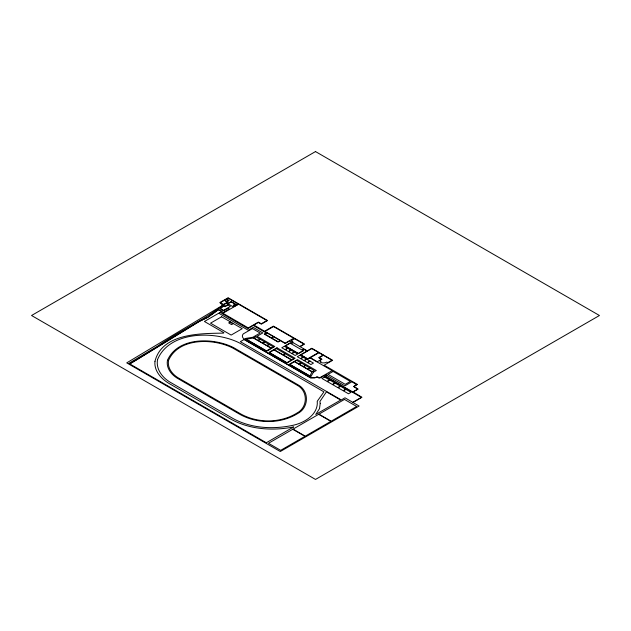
<?xml version="1.0" encoding="UTF-8"?>
<svg xmlns="http://www.w3.org/2000/svg" width="631" height="631" viewBox="0 0 631 631"><rect width="100%" height="100%" fill="white"/><g stroke="black" fill="none" stroke-linecap="round" stroke-linejoin="round"><path stroke-width="0.95" d="M294.306 352.051L291.782 353.51L288.564 351.648L291.088 350.197L297.714 354.023L295.19 355.474L291.908 353.581L294.432 352.122M320.217 403.39L319.491 408.659L315.745 414.457L340.701 400.054L326.448 391.819L319.893 401.537L320.217 403.39M157.576 359.489C155.597 369.545 162.956 378.348 171.301 382.875L231.593 417.69C250.113 428.52 273.326 429.727 293.912 425.089C304.923 422.502 318.434 414.196 317.235 401.292L323.932 391.867L240.521 343.501C216.536 330.668 169.81 330.21 157.576 359.489M167.46 360.269C165.906 368.338 171.837 375.335 178.526 378.939L238.51 413.573C256.178 424.087 280.235 424.363 297.785 413.471C309.048 407.618 309.435 390.873 298.069 384.839L233.675 347.665C213.901 337.435 177.926 336.607 167.46 360.269M168.564 360.356C167.057 368.204 172.823 374.995 179.33 378.497L239.283 413.108C256.454 423.369 279.856 423.653 296.941 413.06C307.873 407.381 308.251 391.102 297.209 385.249L232.91 348.123C213.704 338.177 178.723 337.356 168.564 360.356M154.974 361.311C153.885 371.146 161.67 379.278 169.613 383.798L229.976 418.653C248.953 429.553 272.497 431.123 293.636 426.942L266.321 442.765L129.797 363.945L199.443 321.416L207.946 317.314L218.302 309.86L221.773 311.469L204.428 321.487L223.934 332.742L223.264 333.129C200.871 333.499 161.978 333.136 154.974 361.311M312.029 371.825L309.971 375.989L289.834 364.363L294.472 361.681L312.029 371.825M313.457 372.172L310.823 376.675L289.353 364.284L297.43 359.615L316.312 370.523L313.457 372.172M222.869 305.27L218.854 308.259C199.278 322.244 177.232 332.474 157.403 346.293L128.937 363.306L129.741 363.771L136.58 359.82L199.262 321.313L207.765 317.204L218.184 309.703L219.138 309.742L222.301 311.564L219.083 313.418L248.22 330.234L253.197 327.363L262.827 332.923L257.006 336.276L274.785 346.545L266.708 351.207L245.483 338.957L244.434 339.565L310.594 377.764L314.948 377.693L317.125 376.881L319.846 377.709L332.127 370.626L310.026 357.864L307.873 359.102L300.49 354.843L307.013 351.081L303.55 349.077L302.296 349.803L303.661 350.584L298.392 353.628L285.015 345.906L290.284 342.862L291.593 343.619L292.839 342.893L289.542 340.992L285.22 343.485L280.338 340.669L278.019 342.01L264.263 334.067L266.227 332.939L253.212 325.422L247.88 328.499L221.623 313.347L229.266 308.938L227.925 308.165L223.571 310.673L219.959 308.591L223.887 305.672L224.888 306.256L228.422 304.221L227.594 303.74L231.175 301.673L236.893 304.978L238.392 304.11L228.106 298.171L226.608 299.039L229.179 300.53L227.113 301.721L228.059 302.273L222.869 305.27M223.776 305.869L220.243 308.496L223.555 310.413L230.354 306.485L227.894 305.065L225.141 306.658L223.776 305.869M357.422 384.421L353.865 386.551L358.077 389.09L353.115 391.961L361.942 397.285L352.958 402.475L359.102 406.025L280.282 451.528L126.728 362.872L222.704 305.254L219.809 302.572L228.13 297.769L267.568 320.532L261.321 324.145L258.379 322.441L253.859 325.052L264.57 331.236L273.436 326.117L304.505 344.053L300.017 346.648L307.297 350.86L311.793 348.265L332.632 360.293L324.137 365.199L357.422 384.421M315.5 151.566L31.55 315.5L315.5 479.434L599.45 315.5L315.5 151.566M224.289 300.332L220.393 302.58L223.587 304.426L227.483 302.178L224.289 300.332M226.434 299.252L224.691 300.261L226.324 301.208L228.075 300.198L226.434 299.252M231.198 301.863L227.909 303.763L233.107 306.761L234.424 305.996L233.249 305.309L235.213 304.181L231.198 301.863M234.992 304.521L233.628 305.309L234.937 306.067L236.302 305.278L234.992 304.521M238.597 304.205L222.924 313.26L248.298 327.931L258.402 322.094L261.313 323.782L266.905 320.556L238.597 304.205M221.599 316.778L210.533 323.167L231.151 335.077L242.217 328.688L221.599 316.778M230.086 322.078L228.674 322.898L231.616 324.602L233.036 323.782L230.086 322.078M252.455 328.585L243.306 333.862A8.179 4.725 0 0 0 244.378 339.194L245.696 338.429L252.826 337.254L260.153 333.026L252.455 328.585M244.118 339.502L240.348 341.679L341.276 399.951L344.983 397.814L352.792 402.318L361.382 397.356L323.9 375.721L320.146 377.882A1.743 1.01 0 0 1 318.379 377.803L317.07 377.046L314.924 377.803L310.499 377.827L244.118 339.502M255.784 336.749L253.709 337.948L257.961 340.401L260.035 339.202L255.784 336.749M273.507 326.542L264.973 331.472L285.204 343.146L293.738 338.224L273.507 326.542M266.968 332.876L264.862 334.091L271.306 337.806L273.412 336.591L266.968 332.876M260.24 339.32L258.158 340.519L262.472 343.004L264.547 341.805L260.24 339.32M264.744 341.915L262.662 343.114L266.874 345.543L268.948 344.345L264.744 341.915M273.673 336.741L271.567 337.956L278.066 341.71L280.172 340.495L273.673 336.741M269.216 344.502L267.142 345.701L271.298 348.099L273.373 346.9L269.216 344.502M271.109 348.194L266.471 350.875L246.232 339.186L253.481 338.011L271.109 348.194M276.954 347.799L268.877 352.461L287.042 362.951L295.119 358.282L276.954 347.799M276.228 348.549L274.177 349.732L282.948 354.803L284.999 353.62L276.228 348.549M274.083 349.913L269.445 352.587L286.916 362.675L291.554 359.993L274.083 349.913M294.622 338.729L291.27 340.661L292.863 341.584L292.05 342.049L299.851 346.553L304.008 344.147L294.622 338.729M284.336 346.293L281.812 347.752L285.094 349.645L287.618 348.186L284.336 346.293M290.189 343.201L285.393 345.969L298.305 353.423L303.101 350.655L290.189 343.201M287.744 348.265L285.22 349.724L288.438 351.577L290.962 350.118L287.744 348.265M285.133 353.691L283.098 354.867L291.743 359.859L293.778 358.684L285.133 353.691M299.82 355.229L297.288 356.689L300.632 358.621L303.156 357.162L299.82 355.229M311.777 348.588L300.853 354.898L307.636 358.81L318.56 352.508L311.777 348.588M296.704 360.372L294.622 361.571L298.834 364L300.908 362.801L296.704 360.372M303.282 357.233L300.758 358.692L304.039 360.585L306.563 359.126L303.282 357.233M306.69 359.205L304.166 360.656L307.439 362.549L309.971 361.098L306.69 359.205M301.082 362.896L299.007 364.095L303.29 366.572L305.365 365.373L301.082 362.896M318.947 352.729L310.31 357.714L317.29 361.744L321.534 359.299L318.718 357.674L323.119 355.135L318.947 352.729M310.097 361.169L307.565 362.628L310.909 364.552L313.433 363.093L310.097 361.169M305.578 365.499L303.503 366.698L307.691 369.111L309.766 367.912L305.578 365.499M323.364 355.277L319.183 357.682L321.96 359.284L319.499 360.703L321.045 361.602L320.106 362.147A4.685 2.705 0 0 0 326.803 362.084L327.781 362.644L331.953 360.238L323.364 355.277M309.979 368.039L307.896 369.238L312.164 371.698L314.238 370.5L309.979 368.039M326.44 374.633L324.563 375.713L352.784 392.001L357.801 389.106L353.644 386.519A28.561 16.485 0 0 0 356.539 384.697L351.94 381.747L344.865 385.833L326.613 375.287L327.095 375.011L326.44 374.633M333.081 371.438L328.01 374.372L345.267 384.334L350.339 381.408L333.081 371.438M324.492 377.022L321.968 378.482L327.024 381.4L329.548 379.941L324.492 377.022M329.855 380.114L327.331 381.574L332.379 384.492L334.911 383.033L329.855 380.114M335.203 383.206L332.679 384.665L337.727 387.584L340.259 386.125L335.203 383.206M340.606 386.322L338.074 387.781L343.13 390.699L345.654 389.24L340.606 386.322M345.946 389.406L343.422 390.865L348.478 393.783L351.002 392.324L345.946 389.406M292.784 429.261L268.475 443.301L280.677 450.345L304.994 436.313L292.784 429.261M318.687 414.307L293.029 429.127L305.23 436.171L330.889 421.358L318.687 414.307M344.479 399.423L318.931 414.165L331.141 421.216L356.681 406.467L344.479 399.423"/></g></svg>
